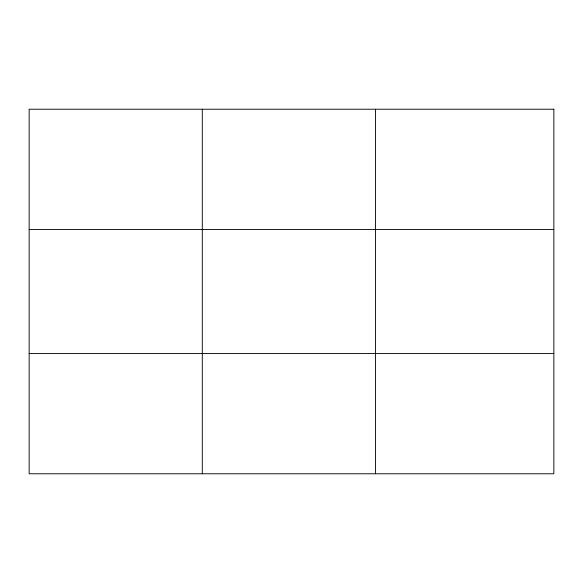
<?xml version="1.0" encoding="UTF-8"?>
<svg xmlns="http://www.w3.org/2000/svg" width="583" height="583" viewBox="0 0 583 583"><rect width="100%" height="100%" fill="white"/><g stroke="black" fill="none" stroke-linecap="round" stroke-linejoin="round"><path stroke-width="0.87" d="M202.301 473.775L202.301 109.225M375.452 473.775L375.452 109.225M29.15 229.527L553.85 229.527M29.15 353.473L553.85 353.473M553.85 109.225L553.85 473.775L29.15 473.775L29.15 109.225L553.85 109.225"/></g></svg>
